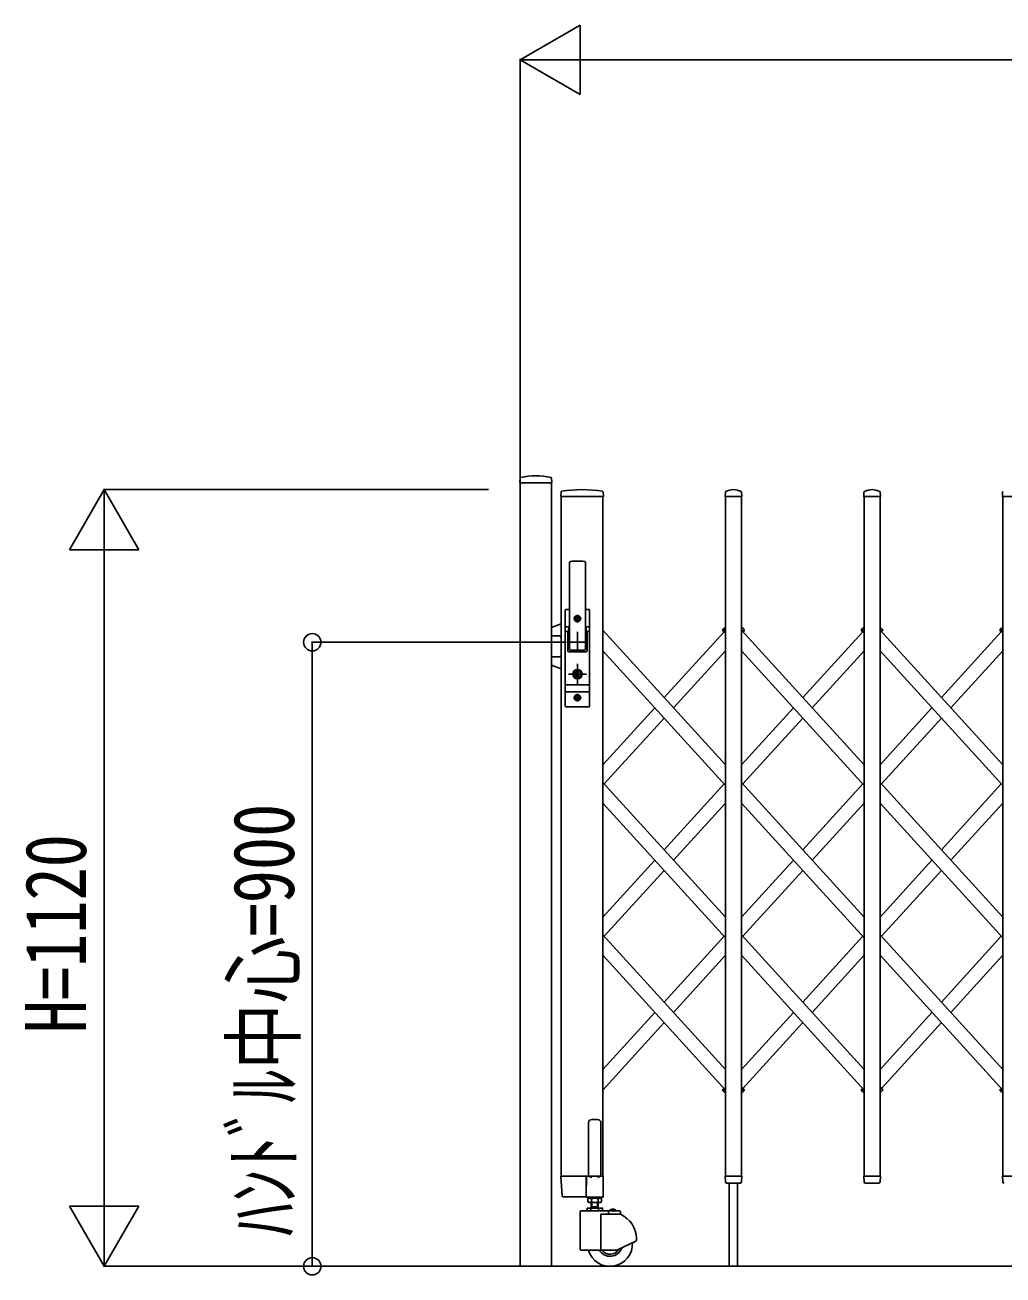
# Model space of a CAD drawing. Units: millimetres, scale not verified. Extents: x -16820 to 16820, y -11880 to 11880.
# Drawn here: x -8055 to -6645, y -8034 to -6231 of the extents above; entities that cross this region are included whole.
import ezdxf
from ezdxf.enums import TextEntityAlignment as Align

# ---------------------------------------------------------------- set-up
doc = ezdxf.new("R2010")
doc.units = ezdxf.units.MM
doc.header["$LTSCALE"] = 50
for name, color, linetype in [('0-2_YKK_12', 2, 'Continuous'), ('0-3_YKK_13', 4, 'Continuous'), ('0-4_YKK_A1', 4, 'Continuous'), ('0-5_YKK_D', 6, 'Continuous')]:
    doc.layers.add(name, color=color, linetype=linetype)
doc.styles.add('ＭＳ ゴシック', font='')
doc.styles.get('ＭＳ ゴシック').set_extended_font_data('MS Gothic')

msp = doc.modelspace()

# ---------------------------------------------------------------- linework, layer by layer
at = {"layer": '0-2_YKK_12'}
for p, q in [((-7258.42, -7081.35), (-7258.42, -7092.65)), ((-7252.77, -7087), (-7264.07, -7087)), ((-7258.42, -7106), (-7258.42, -7136)), ((-7243.42, -7121), (-7273.42, -7121)), ((-7258.42, -7152.11), (-7258.42, -7181.67)), ((-7245.42, -7167), (-7271.42, -7167)), ((-7252.77, -7201), (-7264.07, -7201)), ((-7258.42, -7195.35), (-7258.42, -7206.65))]:
    msp.add_line(p, q, dxfattribs=at)
at = {"layer": '0-3_YKK_13'}
for p, q in [((-7341.05, -6884.61), (-7341.42, -6890.68)), ((-7295.79, -6884.61), (-7295.42, -6890.68)), ((-7295.72, -6891), (-7341.12, -6891)), ((-7282.03, -6904.35), (-7282.42, -6910.68)), ((-7221.22, -6911), (-7282.12, -6911)), ((-7221.31, -6904.35), (-7220.92, -6910.68)), ((-7045.42, -6910.68), (-7045.04, -6904.56)), ((-7021.72, -6911), (-7045.12, -6911)), ((-7021.42, -6910.68), (-7021.8, -6904.56)), ((-6845.42, -6910.68), (-6845.04, -6904.56)), ((-6821.72, -6911), (-6845.12, -6911)), ((-6821.42, -6910.68), (-6821.8, -6904.56)), ((-6645.42, -6910.68), (-6645.04, -6904.56)), ((-6621.72, -6911), (-6645.12, -6911)), ((-7269.92, -7131), (-7269.92, -7006.14)), ((-7246.92, -7131), (-7246.92, -7006.14)), ((-7275.92, -7213), (-7275.92, -7075)), ((-7269.92, -7074), (-7274.92, -7074)), ((-7271.42, -7074), (-7271.42, -7074.1)), ((-7241.92, -7074), (-7246.92, -7074)), ((-7240.92, -7213), (-7240.92, -7075)), ((-7281.92, -7094.55), (-7295.92, -7099.64)), ((-7275.92, -7098.8), (-7270.47, -7098.8)), ((-7270.29, -7097.9), (-7272.38, -7108.62)), ((-7259.74, -7086.56), (-7260.62, -7086.56)), ((-7257.1, -7087.44), (-7256.22, -7087.44)), ((-7246.55, -7097.9), (-7244.46, -7108.62)), ((-7246.37, -7098.8), (-7240.92, -7098.8)), ((-7048.71, -7102.89), (-7044.92, -7099.44)), ((-7018.13, -7102.89), (-7021.92, -7099.44)), ((-6848.71, -7102.89), (-6844.92, -7099.44)), ((-6818.13, -7102.89), (-6821.92, -7099.44)), ((-6648.71, -7102.89), (-6644.92, -7099.44)), ((-7295.92, -7112), (-7283.92, -7112)), ((-7281.92, -7114), (-7283.92, -7112)), ((-7275.92, -7105.5), (-7271.77, -7105.5)), ((-7272.42, -7133), (-7272.42, -7109)), ((-7245.07, -7105.5), (-7240.92, -7105.5)), ((-7244.42, -7133), (-7244.42, -7109)), ((-7047.77, -7105.41), (-7048.78, -7104.3)), ((-7047.77, -7105.41), (-7044.92, -7102.82)), ((-7019.07, -7105.41), (-7021.92, -7102.82)), ((-7019.07, -7105.41), (-7018.06, -7104.3)), ((-6847.77, -7105.41), (-6848.78, -7104.3)), ((-6847.77, -7105.41), (-6844.92, -7102.82)), ((-6819.07, -7105.41), (-6821.92, -7102.82)), ((-6819.07, -7105.41), (-6818.06, -7104.3)), ((-6647.77, -7105.41), (-6648.78, -7104.3)), ((-6647.77, -7105.41), (-6644.92, -7102.82)), ((-7270.42, -7135), (-7246.42, -7135)), ((-7268.42, -7132.5), (-7248.42, -7132.5)), ((-7295.92, -7142), (-7283.92, -7142)), ((-7281.92, -7159.45), (-7295.92, -7154.36)), ((-7281.92, -7140), (-7283.92, -7142)), ((-7259.32, -7165.25), (-7261.12, -7166)), ((-7261.12, -7168), (-7261.12, -7166)), ((-7259.32, -7168.75), (-7261.12, -7168)), ((-7259.32, -7165.25), (-7259.32, -7162.4)), ((-7257.52, -7162.4), (-7259.32, -7162.4)), ((-7259.32, -7171.6), (-7259.32, -7168.75)), ((-7257.52, -7171.6), (-7259.32, -7171.6)), ((-7258.84, -7166.32), (-7257.52, -7165.5)), ((-7258.84, -7167.68), (-7257.52, -7168.5)), ((-7257.52, -7165.5), (-7257.52, -7162.4)), ((-7257.52, -7171.6), (-7257.52, -7168.5)), ((-7275.92, -7182.5), (-7240.92, -7182.5)), ((-7275.92, -7192.5), (-7240.92, -7192.5)), ((-7259.74, -7200.56), (-7260.62, -7200.56)), ((-7257.1, -7201.44), (-7256.22, -7201.44)), ((-7241.92, -7214), (-7274.92, -7214)), ((-7047.77, -7765.02), (-7048.78, -7766.13)), ((-7044.92, -7771), (-7048.71, -7767.54)), ((-7044.92, -7767.62), (-7047.77, -7765.02)), ((-7021.92, -7767.62), (-7019.07, -7765.02)), ((-7021.92, -7767.62), (-7019.07, -7765.02)), ((-7021.92, -7771), (-7018.13, -7767.54)), ((-7021.92, -7771), (-7018.13, -7767.54)), ((-7019.07, -7765.02), (-7018.06, -7766.13)), ((-7019.07, -7765.02), (-7018.06, -7766.13)), ((-6847.77, -7765.02), (-6848.78, -7766.13)), ((-6844.92, -7771), (-6848.71, -7767.54)), ((-6844.92, -7767.62), (-6847.77, -7765.02)), ((-6821.92, -7767.62), (-6819.07, -7765.02)), ((-6821.92, -7771), (-6818.13, -7767.54)), ((-6819.07, -7765.02), (-6818.06, -7766.13)), ((-6647.77, -7765.02), (-6648.78, -7766.13)), ((-6644.92, -7771), (-6648.71, -7767.54)), ((-6644.92, -7767.62), (-6647.77, -7765.02)), ((-7242.42, -7814.2), (-7242.42, -7890.9)), ((-7237.42, -7809.2), (-7229.42, -7809.2)), ((-7224.42, -7814.2), (-7224.42, -7890.9)), ((-7280.66, -7919.12), (-7282.36, -7891.32)), ((-7279.87, -7891), (-7282.06, -7891)), ((-7245.72, -7891.5), (-7245.72, -7920.9)), ((-7245.61, -7919.12), (-7245.37, -7891.32)), ((-7244.66, -7891), (-7245.36, -7891)), ((-7242.42, -7890.9), (-7245.12, -7890.9)), ((-7242.42, -7890.9), (-7237.42, -7892.9)), ((-7224.42, -7890.9), (-7229.42, -7892.9)), ((-7221.72, -7890.9), (-7224.42, -7890.9)), ((-7221.12, -7920.9), (-7221.12, -7891.5)), ((-7044.97, -7898.71), (-7045.42, -7891.32)), ((-7021.72, -7891), (-7045.12, -7891)), ((-7021.87, -7898.71), (-7021.42, -7891.32)), ((-6844.97, -7898.71), (-6845.42, -7891.32)), ((-6821.72, -7891), (-6845.12, -7891)), ((-6821.87, -7898.71), (-6821.42, -7891.32)), ((-6644.97, -7898.71), (-6645.42, -7891.32)), ((-6621.72, -7891), (-6645.12, -7891)), ((-7044.97, -7898.71), (-7044.94, -7899.12)), ((-7042.95, -7901), (-7023.89, -7901)), ((-7021.9, -7899.12), (-7021.87, -7898.71)), ((-6844.97, -7898.71), (-6844.94, -7899.12)), ((-6842.95, -7901), (-6823.89, -7901)), ((-6821.9, -7899.12), (-6821.87, -7898.71)), ((-6644.97, -7898.71), (-6644.94, -7899.12)), ((-7278.17, -7921), (-7278.67, -7921)), ((-7245.92, -7921), (-7278.17, -7921)), ((-7245.61, -7919.12), (-7245.62, -7920.7)), ((-7245.12, -7921.5), (-7221.72, -7921.5))]:
    msp.add_line(p, q, dxfattribs=at)
for points in [[(-7260.62, -7086.56), (-7260.62, -7087.44), (-7259.74, -7087.44)], [(-7257.98, -7085.68), (-7257.98, -7084.8), (-7258.86, -7084.8), (-7258.86, -7085.68)], [(-7258.86, -7088.32), (-7258.86, -7089.2), (-7257.98, -7089.2), (-7257.98, -7088.32)], [(-7256.22, -7087.44), (-7256.22, -7086.56), (-7257.1, -7086.56)], [(-7260.62, -7200.56), (-7260.62, -7201.44), (-7259.74, -7201.44)], [(-7257.98, -7199.68), (-7257.98, -7198.8), (-7258.86, -7198.8), (-7258.86, -7199.68)], [(-7258.86, -7202.32), (-7258.86, -7203.2), (-7257.98, -7203.2), (-7257.98, -7202.32)], [(-7256.22, -7201.44), (-7256.22, -7200.56), (-7257.1, -7200.56)], [(-7279.87, -7891), (-7245.36, -7891), (-7245.37, -7891.32)], [(-7245.92, -7921), (-7245.92, -7921), (-7245.89, -7921), (-7245.68, -7920.88), (-7245.62, -7920.7)]]:
    msp.add_lwpolyline(points, dxfattribs=at)
for centre, radius in [((-7258.42, -7087), 4.5), ((-7258.42, -7087), 4), ((-7258.42, -7167), 6.7), ((-7258.42, -7167), 6.6), ((-7258.42, -7167), 5.3), ((-7258.42, -7167), 4.6), ((-7258.42, -7201), 4.5), ((-7258.42, -7201), 4)]:
    msp.add_circle(centre, radius, dxfattribs=at)
for centre, radius, start, end in [((-7340.05, -6884.67), 1, 104.06552, 176.5), ((-7318.42, -6971), 90, 75.93448, 104.06552), ((-7296.79, -6884.67), 1, 3.5, 75.93448), ((-7341.12, -6890.7), 0.3, 176.5, 270), ((-7295.72, -6890.7), 0.3, 270, 3.5), ((-7281.03, -6904.41), 1, 99.38883, 176.5), ((-7251.67, -7082), 181, 80.61117, 99.38883), ((-7222.31, -6904.41), 1, 3.5, 80.61117), ((-7033.42, -6924.89), 23.89, 62.3399, 117.6601), ((-6833.42, -6924.89), 23.89, 62.3399, 117.6601), ((-7282.12, -6910.7), 0.3, 176.5, 270), ((-7221.22, -6910.7), 0.3, 270, 3.5), ((-7045.12, -6910.7), 0.3, 176.5, 180), ((-7045.12, -6910.7), 0.3, 180, 270), ((-7044.05, -6904.62), 1, 117.6601, 176.5), ((-7022.79, -6904.62), 1, 3.5, 62.3399), ((-7021.72, -6910.7), 0.3, 270, 0), ((-7021.72, -6910.7), 0.3, 0, 3.5), ((-6845.12, -6910.7), 0.3, 176.5, 180), ((-6845.12, -6910.7), 0.3, 180, 270), ((-6844.05, -6904.62), 1, 117.6601, 176.5), ((-6822.79, -6904.62), 1, 3.5, 62.3399), ((-6821.72, -6910.7), 0.3, 270, 0), ((-6821.72, -6910.7), 0.3, 0, 3.5), ((-6645.12, -6910.7), 0.3, 176.5, 180), ((-6645.12, -6910.7), 0.3, 180, 270), ((-6644.05, -6904.62), 1, 117.6601, 176.5), ((-7268.42, -7006.14), 1.5, 97.31871, 180), ((-7258.42, -7084), 80, 82.68129, 97.31871), ((-7248.42, -7006.14), 1.5, 0, 82.68129), ((-7274.92, -7075), 1, 90, 180), ((-7241.92, -7075), 1, 0, 90), ((-7289.92, -7094.07), 20, 348.95411, 0), ((-7259.74, -7085.68), 0.88, 270, 0), ((-7259.74, -7088.32), 0.88, 0, 90), ((-7257.1, -7085.68), 0.88, 180, 270), ((-7257.1, -7088.32), 0.88, 90, 180), ((-7226.92, -7094.07), 20, 180, 191.04589), ((-7270.42, -7109), 2, 168.95411, 180), ((-7246.42, -7109), 2, 0, 23.80355), ((-7048.04, -7103.63), 1, 132.33008, 222.33008), ((-7018.8, -7103.63), 1, 317.66992, 47.66992), ((-6848.04, -7103.63), 1, 132.33008, 222.33008), ((-6818.8, -7103.63), 1, 317.66992, 47.66992), ((-6648.04, -7103.63), 1, 132.33008, 222.33008), ((-7270.42, -7133), 2, 180, 270), ((-7268.42, -7131), 1.5, 180, 270), ((-7248.42, -7131), 1.5, 270, 0), ((-7246.42, -7133), 2, 270, 0), ((-7258.42, -7167), 0.8, 121.82137, 238.17863), ((-7259.74, -7199.68), 0.88, 270, 0), ((-7259.74, -7202.32), 0.88, 0, 90), ((-7257.1, -7199.68), 0.88, 180, 270), ((-7257.1, -7202.32), 0.88, 90, 180), ((-7274.92, -7213), 1, 180, 270), ((-7241.92, -7213), 1, 270, 0), ((-7048.04, -7766.8), 1, 137.66992, 227.66992), ((-7018.8, -7766.8), 1, 312.33008, 42.33008), ((-7018.8, -7766.8), 1, 312.33008, 42.33008), ((-6848.04, -7766.8), 1, 137.66992, 227.66992), ((-6818.8, -7766.8), 1, 312.33008, 42.33008), ((-6648.04, -7766.8), 1, 137.66992, 227.66992), ((-7237.42, -7814.2), 5, 90, 180), ((-7229.42, -7814.2), 5, 0, 90), ((-7282.06, -7891.3), 0.3, 90, 183.5), ((-7245.12, -7891.5), 0.6, 90, 180), ((-7221.72, -7891.5), 0.6, 0, 90), ((-7045.12, -7891.3), 0.3, 90, 183.5), ((-7021.72, -7891.3), 0.3, 356.5, 90), ((-6845.12, -7891.3), 0.3, 90, 183.5), ((-6821.72, -7891.3), 0.3, 356.5, 90), ((-6645.12, -7891.3), 0.3, 90, 183.5), ((-7042.95, -7899), 2, 183.5, 270), ((-7023.89, -7899), 2, 270, 356.5), ((-6842.95, -7899), 2, 183.5, 270), ((-6823.89, -7899), 2, 270, 356.5), ((-6642.95, -7899), 2, 183.5, 270), ((-7278.67, -7919), 2, 183.5, 270), ((-7245.12, -7920.9), 0.6, 180, 270), ((-7221.72, -7920.9), 0.6, 270, 0)]:
    msp.add_arc(centre, radius, start, end, dxfattribs=at)
at = {"layer": '0-4_YKK_A1'}
for p, q in [((-7295.67, -6891), (-7340.67, -6891)), ((-7044.92, -7297.96), (-7221.92, -7103.64)), ((-7046.95, -7105.87), (-7133.42, -7200.8)), ((-7047.55, -7105.21), (-7044.92, -7102.82)), ((-7044.92, -7108.09), (-7047.55, -7105.21)), ((-7019.29, -7105.21), (-7021.92, -7102.82)), ((-6844.92, -7297.96), (-7021.92, -7103.64)), ((-7019.89, -7105.87), (-7019.29, -7105.21)), ((-6933.42, -7200.8), (-6846.95, -7105.87)), ((-6847.55, -7105.21), (-6844.92, -7102.82)), ((-6844.92, -7108.09), (-6847.55, -7105.21)), ((-6819.29, -7105.21), (-6821.92, -7102.82)), ((-6644.92, -7297.96), (-6821.92, -7103.64)), ((-6819.89, -7105.87), (-6819.29, -7105.21)), ((-6733.42, -7200.8), (-6646.95, -7105.87)), ((-6647.55, -7105.21), (-6644.92, -7102.82)), ((-6644.92, -7108.09), (-6647.55, -7105.21)), ((-7044.92, -7327.66), (-7221.92, -7133.34)), ((-7044.92, -7133.34), (-7119.89, -7215.65)), ((-6844.92, -7327.66), (-7021.92, -7133.34)), ((-6919.89, -7215.65), (-6844.92, -7133.34)), ((-6644.92, -7327.66), (-6821.92, -7133.34)), ((-6719.89, -7215.65), (-6644.92, -7133.34)), ((-7146.95, -7215.65), (-7221.92, -7297.96)), ((-7021.92, -7297.96), (-6946.95, -7215.65)), ((-6821.92, -7297.96), (-6746.95, -7215.65)), ((-7133.42, -7230.5), (-7219.89, -7325.43)), ((-7019.89, -7325.43), (-6933.42, -7230.5)), ((-6819.89, -7325.43), (-6733.42, -7230.5)), ((-7044.92, -7517.52), (-7221.92, -7323.21)), ((-7133.42, -7420.37), (-7046.95, -7325.43)), ((-6844.92, -7517.52), (-7021.92, -7323.21)), ((-6933.42, -7420.37), (-6846.95, -7325.43)), ((-6644.92, -7517.52), (-6821.92, -7323.21)), ((-6733.42, -7420.37), (-6646.95, -7325.43)), ((-7044.92, -7547.22), (-7221.92, -7352.91)), ((-7119.89, -7435.22), (-7044.92, -7352.91)), ((-6844.92, -7547.22), (-7021.92, -7352.91)), ((-6919.89, -7435.22), (-6844.92, -7352.91)), ((-6644.92, -7547.22), (-6821.92, -7352.91)), ((-6719.89, -7435.22), (-6644.92, -7352.91)), ((-7221.92, -7517.52), (-7146.95, -7435.22)), ((-7021.92, -7517.52), (-6946.95, -7435.22)), ((-6821.92, -7517.52), (-6746.95, -7435.22)), ((-7219.89, -7545), (-7133.42, -7450.07)), ((-7019.89, -7545), (-6933.42, -7450.07)), ((-6819.89, -7545), (-6733.42, -7450.07)), ((-7044.92, -7737.09), (-7221.92, -7542.78)), ((-7133.42, -7639.93), (-7046.95, -7545)), ((-6844.92, -7737.09), (-7021.92, -7542.78)), ((-6933.42, -7639.93), (-6846.95, -7545)), ((-6644.92, -7737.09), (-6821.92, -7542.78)), ((-6733.42, -7639.93), (-6646.95, -7545)), ((-7044.92, -7766.79), (-7221.92, -7572.48)), ((-7119.89, -7654.78), (-7044.92, -7572.48)), ((-6844.92, -7766.79), (-7021.92, -7572.48)), ((-6919.89, -7654.78), (-6844.92, -7572.48)), ((-6644.92, -7766.79), (-6821.92, -7572.48)), ((-6719.89, -7654.78), (-6644.92, -7572.48)), ((-7221.92, -7737.09), (-7146.95, -7654.78)), ((-7021.92, -7737.09), (-6946.95, -7654.78)), ((-6821.92, -7737.09), (-6746.95, -7654.78)), ((-7221.92, -7766.79), (-7133.42, -7669.63)), ((-7019.89, -7764.57), (-6933.42, -7669.63)), ((-6819.89, -7764.57), (-6733.42, -7669.63)), ((-7019.29, -7765.22), (-7021.92, -7762.34)), ((-7021.92, -7767.62), (-7019.29, -7765.22)), ((-6819.29, -7765.22), (-6821.92, -7762.34)), ((-6821.92, -7767.62), (-6819.29, -7765.22)), ((-7039.42, -7901), (-7039.42, -8021)), ((-7027.42, -7901), (-7027.42, -8021)), ((-7243.23, -7928.04), (-7241.92, -7928.8)), ((-7242.02, -7921), (-7242.02, -7922.8)), ((-7224.92, -7928.8), (-7241.92, -7928.8)), ((-7238.42, -7928.8), (-7238.42, -7937)), ((-7238.33, -7928.04), (-7238.33, -7923.56)), ((-7237.61, -7928.8), (-7237.61, -7935)), ((-7229.23, -7928.8), (-7229.23, -7935)), ((-7228.51, -7928.04), (-7228.51, -7923.56)), ((-7228.42, -7937), (-7228.42, -7928.8)), ((-7223.61, -7928.04), (-7224.92, -7928.8)), ((-7254.42, -7942), (-7254.42, -7996.5)), ((-7253.42, -7941), (-7197.42, -7941)), ((-7244.39, -7941), (-7244.39, -7937)), ((-7238.9, -7941), (-7238.9, -7937)), ((-7238.42, -7935), (-7228.42, -7935)), ((-7237.61, -7935), (-7238.42, -7936.4)), ((-7229.23, -7935), (-7228.42, -7936.4)), ((-7227.94, -7941), (-7227.94, -7937)), ((-7224.48, -7946), (-7224.48, -7997.5)), ((-7224.41, -7946), (-7196.42, -7946)), ((-7213.8, -7942), (-7213.8, -7946)), ((-7202.72, -7940.49), (-7212.12, -7940.49)), ((-7212.12, -7941), (-7212.12, -7940.49)), ((-7202.72, -7941), (-7212.12, -7941)), ((-7202.72, -7941), (-7202.72, -7940.49)), ((-7196.42, -7942), (-7196.42, -7946)), ((-7201.42, -7997.5), (-7174, -7984.71)), ((-7173.42, -7980.91), (-7173.42, -7983.81)), ((-7201.42, -7997.5), (-7253.42, -7997.5)), ((-7887.04, -8021), (-1098.07, -8021))]:
    msp.add_line(p, q, dxfattribs=at)
for points in [[(-7340.92, -6891), (-7295.92, -6891), (-7295.92, -8021), (-7340.92, -8021)], [(-7281.92, -7891), (-7221.92, -7891), (-7221.92, -6911), (-7281.92, -6911)], [(-7044.92, -6911), (-7021.92, -6911), (-7021.92, -7891), (-7044.92, -7891)], [(-6844.92, -6911), (-6821.92, -6911), (-6821.92, -7891), (-6844.92, -7891)], [(-6644.92, -6911), (-6621.92, -6911), (-6621.92, -7891), (-6644.92, -7891)]]:
    msp.add_lwpolyline(points, close=True, dxfattribs=at)
for points in [[(-7044.92, -7767.62), (-7047.55, -7765.22), (-7046.95, -7764.57)], [(-7021.92, -7767.62), (-7019.29, -7765.22), (-7021.92, -7762.34)], [(-6844.92, -7767.62), (-6847.55, -7765.22), (-6846.95, -7764.57)], [(-6644.92, -7767.62), (-6647.55, -7765.22), (-6646.95, -7764.57)], [(-7243.23, -7928.04), (-7243.23, -7923.56), (-7241.92, -7922.8)], [(-7242.02, -7922.8), (-7224.82, -7922.8), (-7224.82, -7921)], [(-7223.61, -7928.04), (-7223.61, -7923.56), (-7224.92, -7922.8), (-7241.92, -7922.8)], [(-7222.45, -7941), (-7222.45, -7937), (-7244.39, -7937)], [(-7209.52, -7938.85), (-7208.57, -7940.79), (-7207.42, -7941.41)], [(-7205.32, -7938.85), (-7206.27, -7940.79), (-7207.42, -7941.41)]]:
    msp.add_lwpolyline(points, dxfattribs=at)
for centre, radius, start, end in [((-7240.78, -7927.14), 4.34, 55.61575, 124.38425), ((-7240.78, -7924.46), 4.34, 235.61575, 304.38425), ((-7233.42, -7939.04), 16.24, 72.41205, 107.58795), ((-7233.42, -7912.56), 16.24, 252.41205, 287.58795), ((-7226.06, -7927.14), 4.34, 55.61575, 124.38425), ((-7226.06, -7924.46), 4.34, 235.61575, 304.38425), ((-7253.42, -7942), 1, 90, 180), ((-7214.8, -7942), 1, 0, 90), ((-7207.42, -7945.05), 6.55, 44.12696, 135.87304), ((-7197.42, -7942), 1, 0, 90), ((-7211.42, -7980.91), 38, 0, 66.75044), ((-7174.42, -7983.81), 1, 295, 0), ((-7253.42, -7996.5), 1, 180, 270), ((-7211.42, -7988.5), 32.5, 196.07665, 2.6035), ((-7211.42, -7988.5), 18, 210, 341.53259), ((-7211.42, -7988.5), 15, 216.8699, 329.35772)]:
    msp.add_arc(centre, radius, start, end, dxfattribs=at)
at = {"layer": '0-5_YKK_D'}
for p, q in [((-7340.92, -6281), (-7254.32, -6231)), ((-7254.32, -6331), (-7254.32, -6231)), ((-7340.92, -6890), (-7340.92, -6280)), ((-7340.92, -6281), (-7254.32, -6331)), ((-7340.92, -6281), (-7167.71, -6281)), ((-2025.92, -6281), (-7240.92, -6281)), ((-7940.92, -6901), (-7990.92, -6987.6)), ((-7386.92, -6901), (-7941.92, -6901)), ((-7940.92, -6901), (-7890.92, -6987.6)), ((-7940.92, -6901), (-7940.92, -7074.21)), ((-7990.92, -6987.6), (-7890.92, -6987.6)), ((-7940.92, -7001), (-7940.92, -7921)), ((-7274.42, -7121), (-7641.92, -7121)), ((-7640.92, -7121), (-7640.92, -8021)), ((-7940.92, -8021), (-7940.92, -7847.79)), ((-7940.92, -8021), (-7990.92, -7934.4)), ((-7890.92, -7934.4), (-7990.92, -7934.4)), ((-7940.92, -8021), (-7890.92, -7934.4)), ((-7386.92, -8021), (-7941.92, -8021)), ((-7386.92, -8021), (-7641.92, -8021))]:
    msp.add_line(p, q, dxfattribs=at)
for centre in [(-7640.92, -7121), (-7640.92, -8021)]:
    msp.add_circle(centre, 12.5, dxfattribs=at)

# ---------------------------------------------------------------- texts
at = {"layer": '0-5_YKK_D', "style": 'ＭＳ ゴシック', "width": 0.8}
for s, p in [('ﾊﾝﾄﾞﾙ中心=900', (-7640.92, -7977.4)), ('H=1120', (-7940.92, -7685))]:
    msp.add_text(s, height=87.98, rotation=90, dxfattribs=at).set_placement(p, align=Align.BOTTOM_LEFT)

doc.saveas('drawing.dxf')
